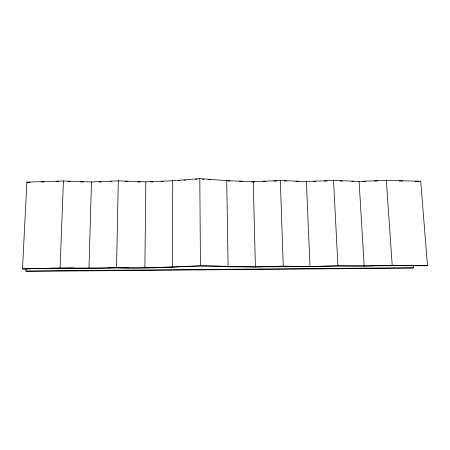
<?xml version="1.0" encoding="UTF-8"?>
<svg xmlns="http://www.w3.org/2000/svg" width="450" height="450" viewBox="0 0 450 450"><rect width="100%" height="100%" fill="white"/><g stroke="black" fill="none" stroke-linecap="round" stroke-linejoin="round"><path stroke-width="0.67" d="M22.5 268.898C72.512 267.396 122.535 268.537 172.541 267.058L172.721 180.743L199.822 178.639L226.732 180.63L253.271 181.62L280.333 180.518L306.382 181.507L333.529 180.405L359.094 181.395L386.325 180.298L420.711 181.26L427.5 265.556L426.932 265.759C360.534 265.337 294.171 267.244 227.779 266.805C190.744 264.341 153.759 269.719 116.691 267.727C85.461 269.269 54.208 267.486 22.973 269.094L22.5 268.898L26.893 182.109L63.433 180.968L91.485 181.969L118.288 180.855L145.828 181.851L172.721 180.743M144.877 267.885L145.828 181.851M116.539 267.514L118.288 180.855M88.971 268.346L91.485 181.969M60.086 267.981L63.433 180.968M413.134 264.926L413.342 267.722L412.537 268.116L26.55 271.361L25.909 270.973L26.01 268.875M420.171 181.614L420.711 181.26M178.515 180.669L179.893 180.562M184.011 180.248L185.389 180.141M195.694 179.342L197.066 179.235M172.541 267.058L200.43 265.657L255.386 266.974L283.23 266.147L309.994 266.524L337.928 265.702L364.179 266.079L392.197 265.252L427.5 265.556M99.231 182.019L101.284 181.935M110.205 181.564L111.578 181.507M150.784 182.014L152.871 181.929M161.207 181.586L163.294 181.502M254.548 181.924L251.792 181.929M262.862 181.586L265.629 181.474M273.943 181.136L276.711 181.024M313.121 181.586L315.906 181.474M324.242 181.136L327.021 181.024M362.976 181.581L365.766 181.474M374.136 181.136L377.623 180.996M30.139 182.385L27.349 182.469L26.893 182.109M41.316 182.036L44.106 181.946M55.98 181.575L58.776 181.491M49.961 268.166L73.755 267.975M108.045 267.694L128.334 267.525M163.322 267.238L173.121 267.159M25.909 270.973L413.342 267.722M399.246 181.029L402.733 181.125M415.288 181.474L418.776 181.575M67.866 181.485L70.667 181.586M80.477 181.935L83.278 182.036M227.79 181.035L229.849 181.114M239.451 181.468L242.19 181.575M125.308 181.474L128.053 181.569M137.678 181.918L140.422 182.019M340.166 181.035L342.236 181.114M351.894 181.485L353.964 181.564M284.282 181.035L286.335 181.114M295.914 181.479L298.648 181.581M202.612 179.224L204.013 179.331M208.918 179.691L210.319 179.797M386.325 180.298L392.197 265.252M359.094 181.395L364.179 266.079M333.529 180.405L337.928 265.702M306.382 181.507L309.994 266.524M280.333 180.518L283.23 266.147M253.271 181.62L255.386 266.974M226.732 180.63L228.105 266.602M199.822 178.639L200.43 265.657"/></g></svg>
